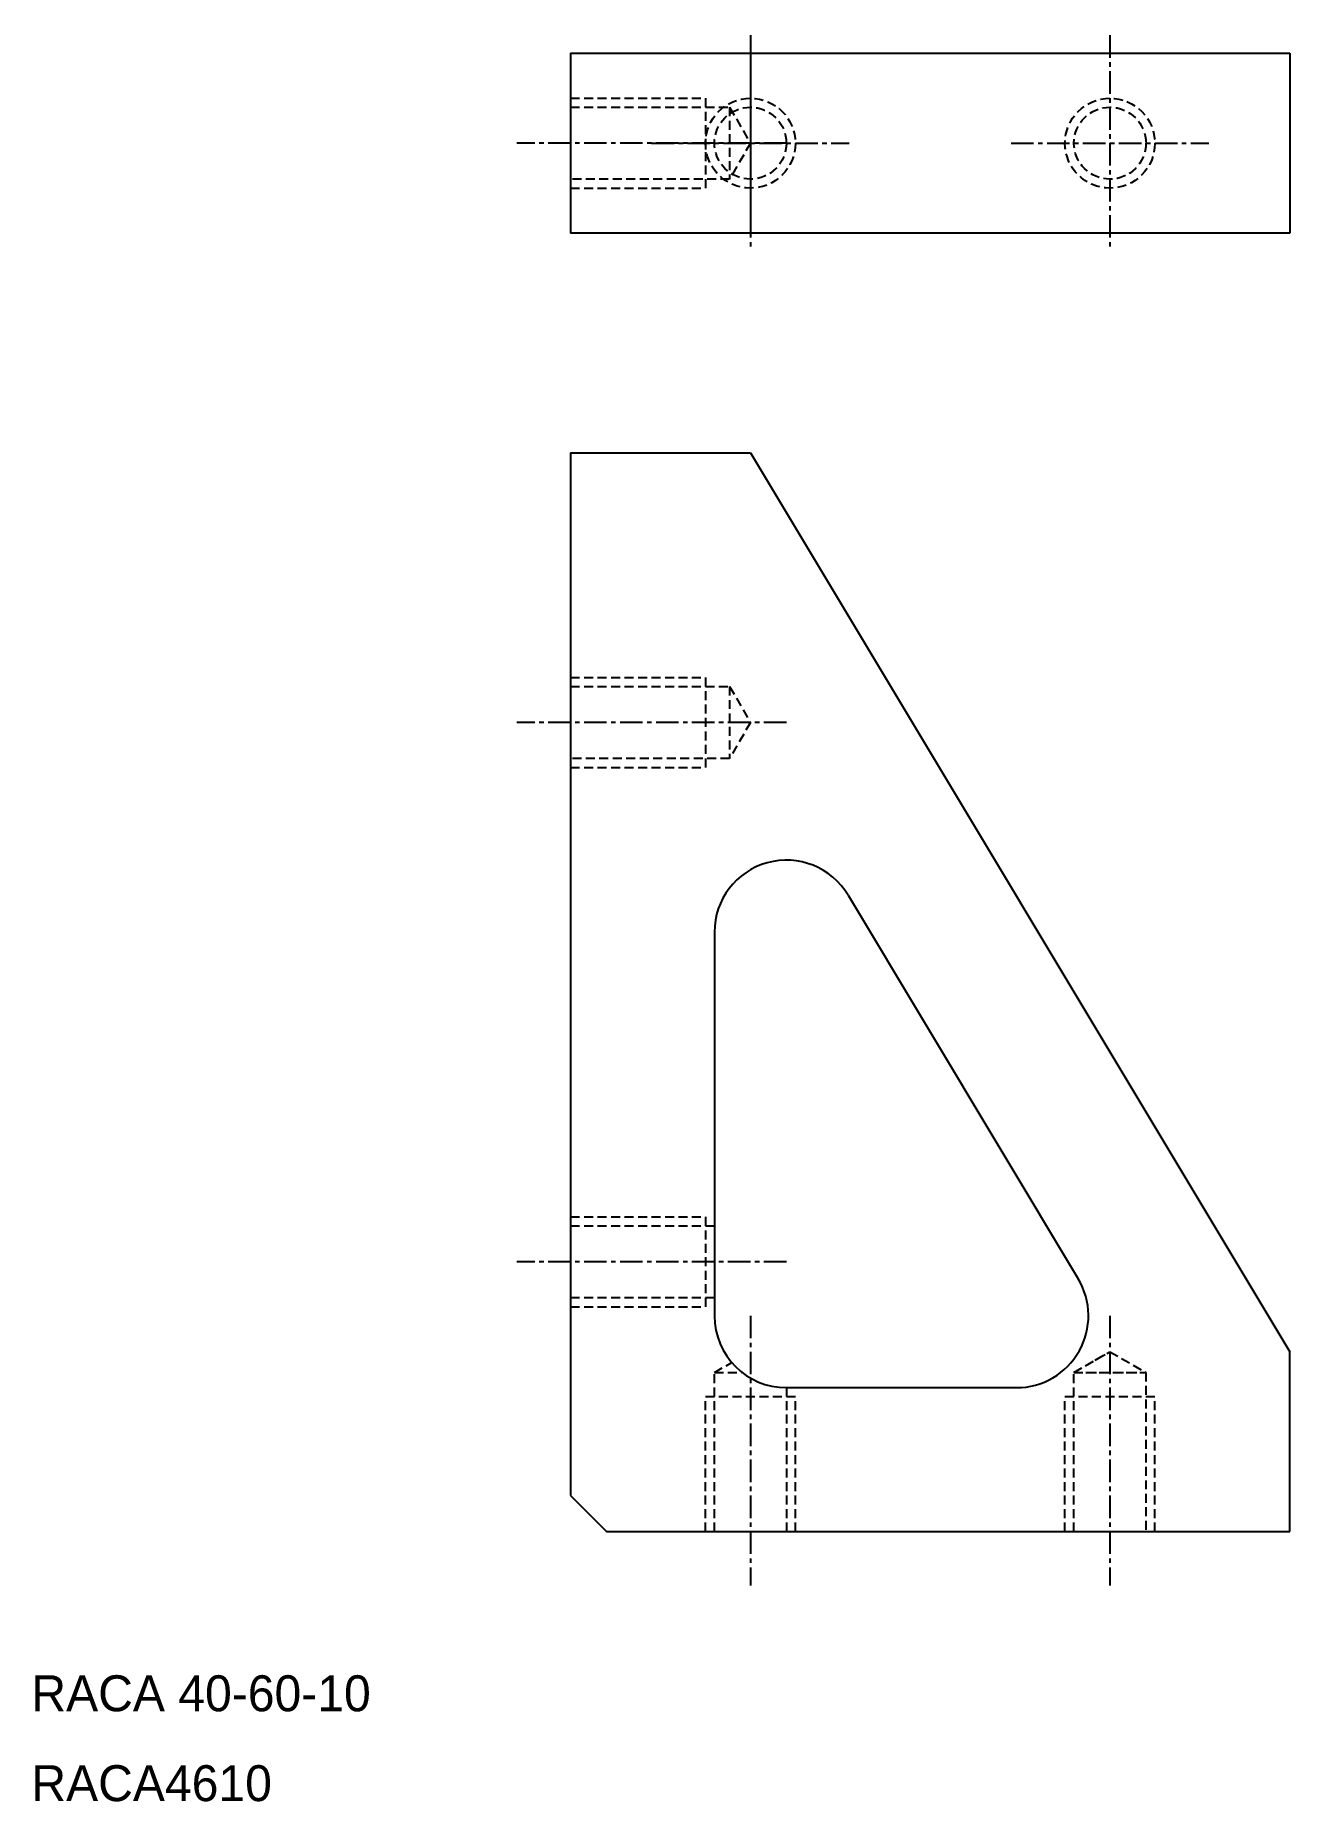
# Model space of a CAD drawing. Extents: x 8625 to 8694.8, y 554.8 to 653.1.
import ezdxf

# ---------------------------------------------------------------- set-up
doc = ezdxf.new("R2010")
doc.units = 0
doc.linetypes.add('CENTER', pattern=[2, 1.25, -0.25, 0.25, -0.25])
doc.linetypes.add('DASHED', pattern=[0.75, 0.5, -0.25])
doc.layers.get('0').update_dxf_attribs({"linetype": 'CONTINUOUS'})
doc.layers.add('CENTER', color=1, linetype='CENTER')

msp = doc.modelspace()

# ---------------------------------------------------------------- linework, layer by layer
at = {"color": 7, "linetype": 'CONTINUOUS'}
for p, q in [((8654.829, 652.066), (8654.829, 642.066)), ((8654.829, 652.066), (8694.829, 652.066)), ((8664.829, 652.066), (8664.829, 642.066)), ((8694.829, 652.066), (8694.829, 642.066)), ((8694.829, 642.066), (8654.829, 642.066)), ((8654.829, 629.844), (8664.829, 629.844)), ((8654.829, 629.844), (8654.829, 571.844)), ((8664.829, 629.844), (8694.829, 579.844)), ((8670.258, 605.245), (8683.064, 583.902)), ((8662.829, 603.187), (8662.829, 581.844)), ((8694.829, 569.844), (8694.829, 579.844)), ((8666.829, 577.844), (8679.634, 577.844)), ((8654.829, 571.844), (8656.829, 569.844)), ((8656.829, 569.844), (8694.829, 569.844))]:
    msp.add_line(p, q, dxfattribs=at)
at = {"color": 3, "linetype": 'DASHED'}
for p, q in [((8654.829, 649.566), (8662.329, 649.566)), ((8662.329, 649.566), (8662.329, 644.566)), ((8654.829, 649.066), (8663.674, 649.066)), ((8663.674, 649.066), (8663.674, 645.066)), ((8663.674, 649.066), (8664.829, 647.066)), ((8664.829, 647.066), (8663.674, 645.066)), ((8663.674, 645.066), (8654.829, 645.066)), ((8654.829, 644.566), (8662.329, 644.566)), ((8654.829, 617.344), (8662.329, 617.344)), ((8662.329, 617.344), (8662.329, 612.344)), ((8654.829, 616.844), (8663.674, 616.844)), ((8663.674, 616.844), (8663.674, 612.844)), ((8663.674, 616.844), (8664.829, 614.844)), ((8664.829, 614.844), (8663.674, 612.844)), ((8663.674, 612.844), (8654.829, 612.844)), ((8654.829, 612.344), (8662.329, 612.344)), ((8654.829, 587.344), (8662.329, 587.344)), ((8654.829, 586.844), (8662.829, 586.844)), ((8662.329, 587.344), (8662.329, 582.344)), ((8662.829, 582.844), (8654.829, 582.844)), ((8654.829, 582.344), (8662.329, 582.344)), ((8682.829, 578.689), (8684.829, 579.844)), ((8684.016, 579.375), (8684.829, 579.844)), ((8684.829, 579.844), (8686.829, 578.689)), ((8684.829, 579.844), (8686.829, 578.689)), ((8662.829, 578.689), (8663.789, 579.244)), ((8662.829, 569.844), (8662.829, 578.689)), ((8662.829, 578.689), (8664.369, 578.689)), ((8666.829, 577.844), (8666.829, 569.844)), ((8682.829, 569.844), (8682.829, 578.689)), ((8682.829, 578.689), (8686.829, 578.689)), ((8682.829, 569.844), (8682.829, 578.205)), ((8683.488, 578.689), (8686.829, 578.689)), ((8686.829, 578.689), (8686.829, 569.844)), ((8686.829, 578.689), (8686.829, 569.844)), ((8662.329, 577.344), (8667.329, 577.344)), ((8662.329, 569.844), (8662.329, 577.344)), ((8667.329, 569.844), (8667.329, 577.344)), ((8682.329, 577.344), (8687.329, 577.344)), ((8682.329, 569.844), (8682.329, 577.344)), ((8682.329, 569.844), (8682.329, 577.344)), ((8682.329, 577.344), (8687.329, 577.344)), ((8687.329, 569.844), (8687.329, 577.344)), ((8687.329, 569.844), (8687.329, 577.344))]:
    msp.add_line(p, q, dxfattribs=at)
for centre, radius in [((8664.829, 647.066), 2.5), ((8684.829, 647.066), 2.5), ((8664.829, 647.066), 2), ((8684.829, 647.066), 2)]:
    msp.add_circle(centre, radius, dxfattribs=at)
at = {"color": 7, "linetype": 'CONTINUOUS'}
for centre, start, end in [((8666.829, 603.187), 30.96376, 180), ((8679.634, 581.844), 270, 30.96376), ((8666.829, 581.844), 180, 270)]:
    msp.add_arc(centre, 4, start, end, dxfattribs=at)
at = {"layer": 'CENTER', "color": 1, "linetype": 'CENTER'}
for p, q in [((8664.829, 653.066), (8664.829, 641.066)), ((8684.829, 653.066), (8684.829, 641.066)), ((8666.829, 647.066), (8651.829, 647.066)), ((8659.329, 647.066), (8670.329, 647.066)), ((8679.329, 647.066), (8690.329, 647.066)), ((8666.829, 614.844), (8651.829, 614.844)), ((8666.829, 584.844), (8651.829, 584.844)), ((8664.829, 581.844), (8664.829, 566.844)), ((8684.829, 581.844), (8684.829, 566.844)), ((8684.829, 581.844), (8684.829, 566.844))]:
    msp.add_line(p, q, dxfattribs=at)

# ---------------------------------------------------------------- texts
at = {"color": 7, "linetype": 'CONTINUOUS'}
for s, p in [('RACA 40-60-10', (8624.829, 559.844)), ('RACA4610', (8624.829, 554.844))]:
    msp.add_text(s, height=2, dxfattribs=at).set_placement(p)

doc.saveas('drawing.dxf')
